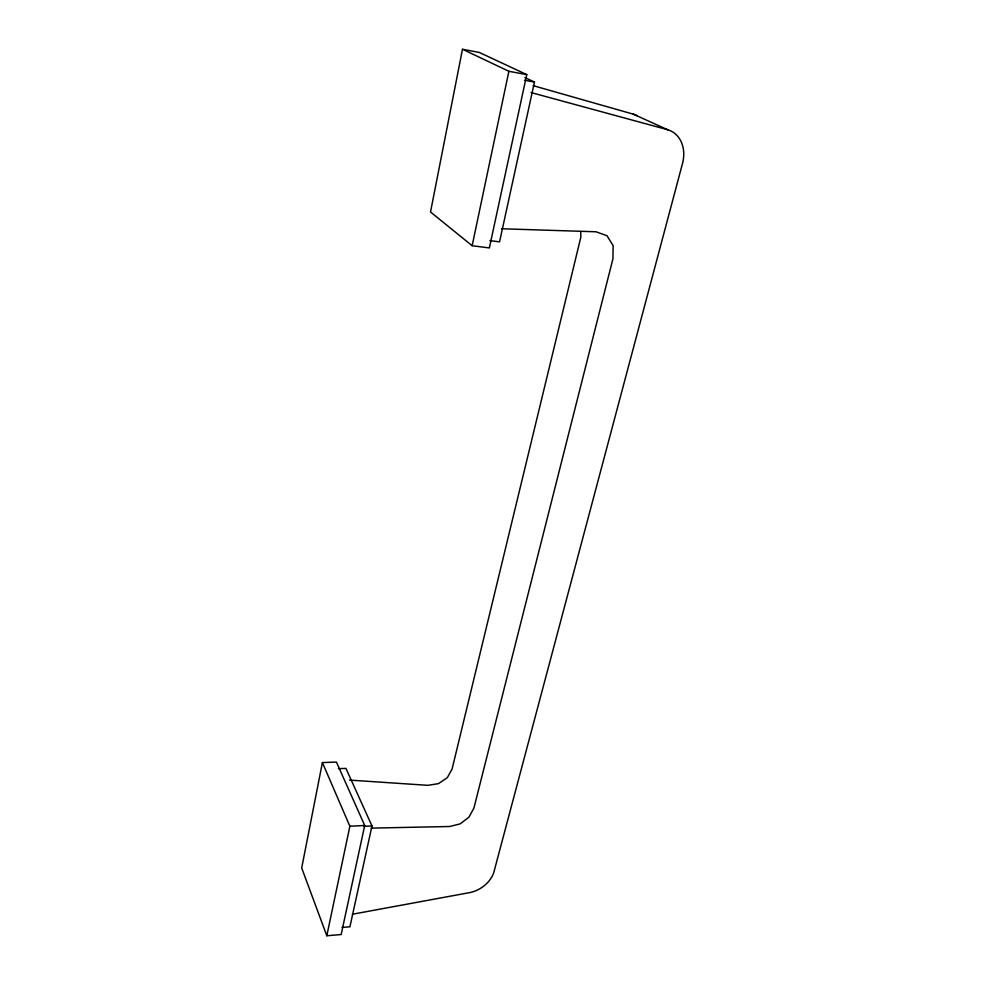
<?xml version="1.0" encoding="UTF-8"?>
<svg xmlns="http://www.w3.org/2000/svg" width="985" height="985" viewBox="0 0 985 985"><rect width="100%" height="100%" fill="white"/><g stroke="black" fill="none" stroke-linecap="round" stroke-linejoin="round"><path stroke-width="1.48" d="M322.403 762.55L301.693 867.97L326.811 935.75L341.167 934.543L364.709 825.479L336.439 762.095L322.403 762.55L349.872 826.23L326.811 935.75M462.482 49.25L430.519 211.997L472.147 245.721L489.36 247.937L526.766 74.614L479.264 52.439L462.482 49.25L508.876 71.289L526.766 74.614M472.147 245.721L508.876 71.289M338.384 768.657L345.92 768.399L371.973 825.935L349.934 926.799L342.029 927.451M524.919 77.556L534.461 82.063L499.555 241.867L489.902 240.599M352.347 914.24L469.857 892.582A24.083 16.425 -34 0 0 493.928 871.947L682.617 163.067A31.397 25.117 -65 0 0 667.756 129.774L633.293 114.161L533.181 85.658M349.872 826.23L364.709 825.479M363.822 826.353L371.973 825.935M371.222 828.114L449.652 826.501L460.143 823.879L469.008 817.119L473.933 807.995L612.953 258.723L613.126 245.597L606.969 235.71L596.036 231.783L501.451 228.754M349.527 780.083L427.97 785.328L438.485 783.641L447.301 777.67L452.103 769.002L580.818 237.237L580.756 231.573M524.463 80.228L534.461 82.063M531.087 92.565L667.756 129.761M633.293 114.161A29.981 25.905 -64.4 0 1 637.172 115.737"/></g></svg>
